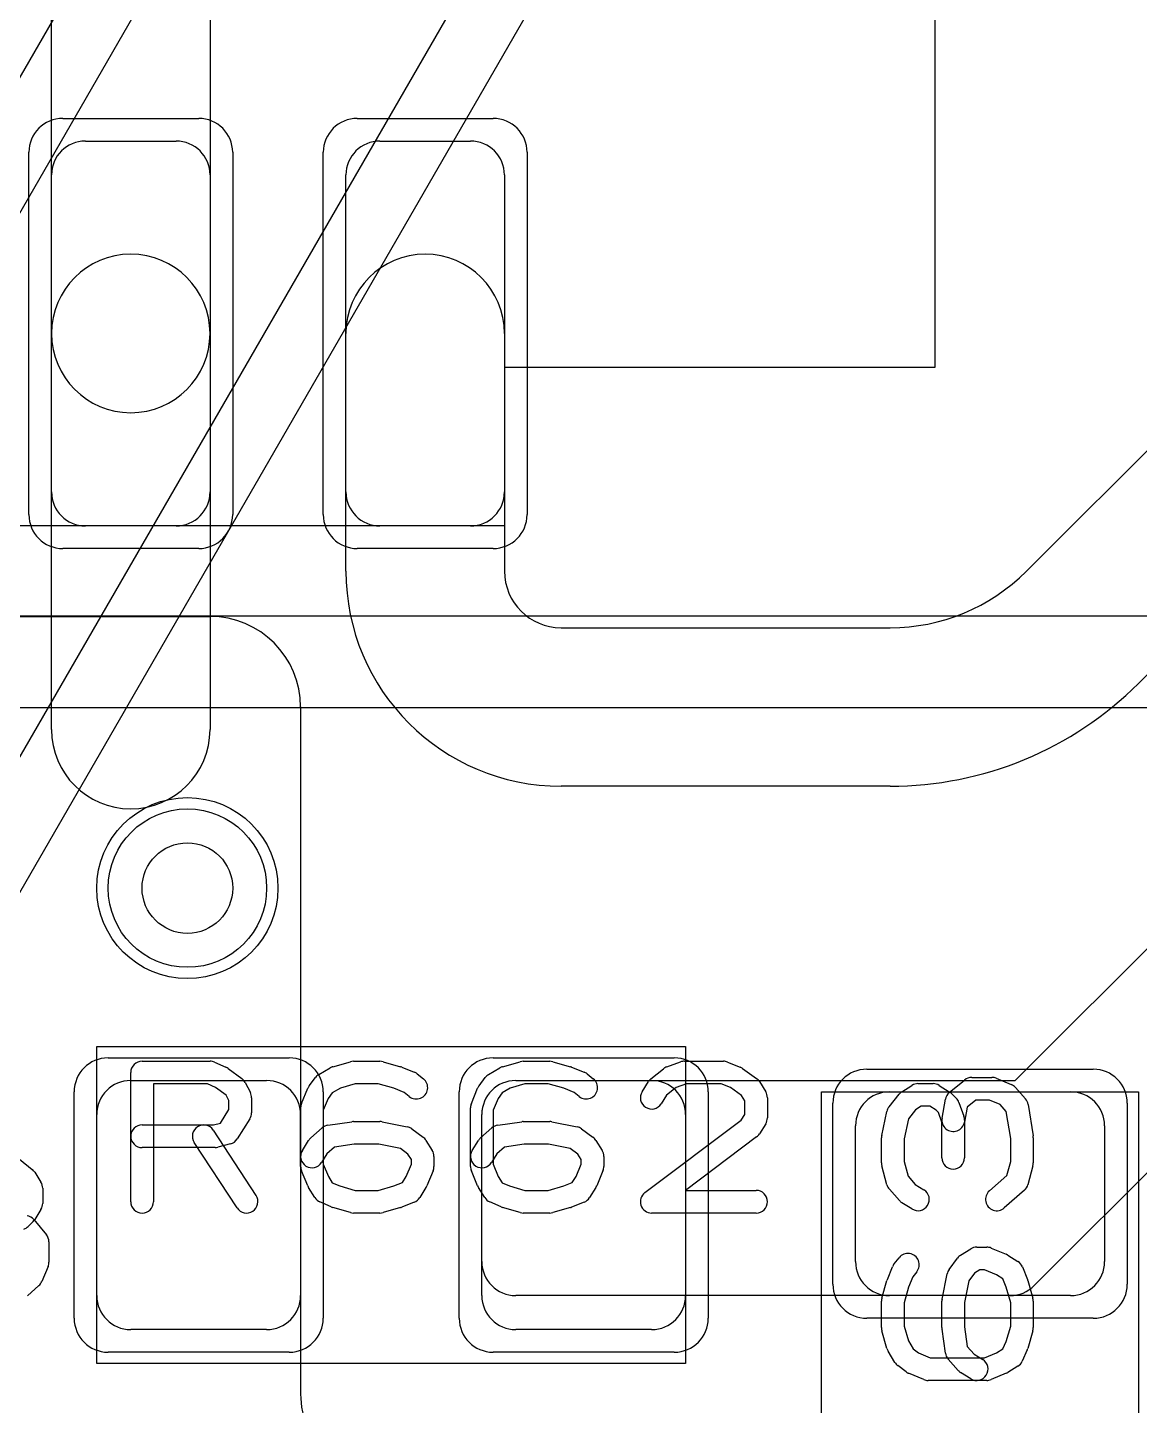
# Model space of a CAD drawing. Extents: x -3.9 to 29.3, y -3.9 to 20.
# Drawn here: x 9.647 to 12.102, y 7.357 to 10.401 of the extents above; entities that cross this region are included whole.
import ezdxf

# ---------------------------------------------------------------- set-up
doc = ezdxf.new("R2010")
doc.units = 0
for name, color, linetype in [('Hole', 1, 'CONTINUOUS'), ('L1', 3, 'CONTINUOUS'), ('L2', 3, 'CONTINUOUS'), ('L3', 3, 'CONTINUOUS'), ('L4', 3, 'CONTINUOUS'), ('MetalMask-A', 176, 'CONTINUOUS'), ('PartsArea-A', 111, 'CONTINUOUS'), ('PartsSilk-A', 221, 'CONTINUOUS'), ('Resist-A', 2, 'CONTINUOUS'), ('Resist-B', 2, 'CONTINUOUS'), ('Silk-A', 140, 'CONTINUOUS')]:
    doc.layers.add(name, color=color, linetype=linetype)

msp = doc.modelspace()

# ---------------------------------------------------------------- linework, layer by layer
at = {"layer": 'Hole'}
msp.add_circle((10, 8.5), 0.1, dxfattribs=at)
at = {"layer": 'L1'}
for p, q in [((9.7, 9.725), (9.7, 10.9)), ((10.05, 10.9), (10.05, 9.725)), ((11.85199, 9.19948), (13.42551, 10.77301)), ((13.673, 10.52552), (12.09948, 8.952)), ((9.775, 10.15), (9.975, 10.15)), ((10.425, 10.15), (10.625, 10.15)), ((9.7, 9.375), (9.7, 10.075)), ((10.05, 10.075), (10.05, 9.375)), ((10.35, 9.375), (10.35, 10.075)), ((10.7, 10.075), (10.7, 9.375)), ((9.7, 8.85), (9.7, 9.725)), ((10.05, 9.725), (10.05, 8.85)), ((10.35, 9.2), (10.35, 9.725)), ((10.7, 9.725), (10.7, 9.2)), ((9.975, 9.3), (9.775, 9.3)), ((10.625, 9.3), (10.425, 9.3)), ((11.82751, 8.075), (12.90695, 9.15443)), ((8.47497, 9.09996), (10.05, 9.09996)), ((10.825, 9.075), (11.55147, 9.075)), ((10.25, 8.89996), (10.25, 7.38284)), ((13.0389, 8.79142), (11.86944, 7.62196)), ((11.55147, 8.725), (10.825, 8.725)), ((9.875, 8.075), (10.175, 8.075)), ((10.72497, 8.075), (11.82751, 8.075)), ((10.725, 8.075), (11.025, 8.075)), ((11.55, 8.05), (11.95, 8.05)), ((9.8, 7.6), (9.8, 8)), ((10.25, 8), (10.25, 7.6)), ((10.65, 7.67497), (10.65, 8.00003)), ((10.65, 7.6), (10.65, 8)), ((11.1, 8), (11.1, 7.6)), ((11.475, 7.675), (11.475, 7.975)), ((12.025, 7.975), (12.025, 7.675)), ((11.81643, 7.6), (10.72497, 7.6)), ((11.95, 7.6), (11.55, 7.6)), ((10.175, 7.525), (9.875, 7.525)), ((11.025, 7.525), (10.725, 7.525))]:
    msp.add_line(p, q, dxfattribs=at)
msp.add_circle((10, 8.5), 0.2, dxfattribs=at)
for centre, radius, start, end in [((9.775, 10.075), 0.075, 90, 180), ((9.975, 10.075), 0.075, 0, 90), ((10.425, 10.075), 0.075, 90, 180), ((10.625, 10.075), 0.075, 0, 90), ((9.875, 9.725), 0.175, 0, 180), ((10.525, 9.725), 0.175, 0, 180), ((9.875, 9.725), 0.175, 180, 0), ((9.775, 9.375), 0.075, 180, -90), ((9.975, 9.375), 0.075, -90, 0), ((10.425, 9.375), 0.075, 180, -90), ((10.625, 9.375), 0.075, -90, 0), ((10.825, 9.2), 0.475, 180, -90), ((10.825, 9.2), 0.125, 180, -90), ((11.55147, 9.5), 0.425, -90, -45), ((10.05, 8.89996), 0.2, 0, 90), ((11.55147, 9.5), 0.775, -90, -44.99948), ((9.875, 8.85), 0.175, 180, 0), ((9.875, 8), 0.075, 90, 180), ((10.175, 8), 0.075, 0, 90), ((10.72497, 8.00003), 0.07497, 90, 180), ((10.725, 8), 0.075, 90, 180), ((11.025, 8), 0.075, 0, 90), ((11.55, 7.975), 0.075, 90, 180), ((11.95, 7.975), 0.075, 0, 90), ((10.72497, 7.67497), 0.07497, 180, -90), ((11.55, 7.675), 0.075, 180, -90), ((11.95, 7.675), 0.075, -90, 0), ((11.81643, 7.67497), 0.07497, -90, -45), ((9.875, 7.6), 0.075, 180, -90), ((10.175, 7.6), 0.075, -90, 0), ((10.725, 7.6), 0.075, 180, -90), ((11.025, 7.6), 0.075, -90, 0), ((10.45, 7.38284), 0.2, 180, -135)]:
    msp.add_arc(centre, radius, start, end, dxfattribs=at)
at = {"layer": 'L2'}
msp.add_circle((10, 8.5), 0.2, dxfattribs=at)
at = {"layer": 'L3'}
msp.add_circle((10, 8.5), 0.2, dxfattribs=at)
at = {"layer": 'L4'}
for p, q in [((10.77145, 12.26834), (8.61025, 8.52502)), ((8.74019, 8.45), (10.90139, 12.19333)), ((11.42101, 11.89333), (9.25981, 8.15)), ((9.38975, 8.07498), (11.55091, 11.81826))]:
    msp.add_line(p, q, dxfattribs=at)
msp.add_circle((10, 8.5), 0.2, dxfattribs=at)
at = {"layer": 'MetalMask-A'}
for p, q in [((9.775, 10.15), (9.975, 10.15)), ((10.425, 10.15), (10.625, 10.15)), ((9.7, 9.375), (9.7, 10.075)), ((10.05, 10.075), (10.05, 9.375)), ((10.35, 9.375), (10.35, 10.075)), ((10.7, 10.075), (10.7, 9.375)), ((9.975, 9.3), (9.775, 9.3)), ((10.625, 9.3), (10.425, 9.3)), ((9.875, 8.075), (10.175, 8.075)), ((10.725, 8.075), (11.025, 8.075)), ((11.55, 8.05), (11.95, 8.05)), ((9.8, 7.6), (9.8, 8)), ((10.25, 8), (10.25, 7.6)), ((10.65, 7.6), (10.65, 8)), ((11.1, 8), (11.1, 7.6)), ((11.475, 7.675), (11.475, 7.975)), ((12.025, 7.975), (12.025, 7.675)), ((11.95, 7.6), (11.55, 7.6)), ((10.175, 7.525), (9.875, 7.525)), ((11.025, 7.525), (10.725, 7.525))]:
    msp.add_line(p, q, dxfattribs=at)
for centre, start, end in [((9.775, 10.075), 90, 180), ((9.975, 10.075), 0, 90), ((10.425, 10.075), 90, 180), ((10.625, 10.075), 0, 90), ((9.775, 9.375), 180, -90), ((9.975, 9.375), -90, 0), ((10.425, 9.375), 180, -90), ((10.625, 9.375), -90, 0), ((9.875, 8), 90, 180), ((10.175, 8), 0, 90), ((10.725, 8), 90, 180), ((11.025, 8), 0, 90), ((11.55, 7.975), 90, 180), ((11.95, 7.975), 0, 90), ((11.55, 7.675), 180, -90), ((11.95, 7.675), -90, 0), ((9.875, 7.6), 180, -90), ((10.175, 7.6), -90, 0), ((10.725, 7.6), 180, -90), ((11.025, 7.6), -90, 0)]:
    msp.add_arc(centre, 0.075, start, end, dxfattribs=at)
at = {"layer": 'PartsArea-A'}
for p, q in [((11.65, 10.6), (11.65, 9.65)), ((11.65, 9.65), (10.7, 9.65)), ((10.7, 9.65), (10.7, 9.3)), ((10.7, 9.3), (8.4, 9.3)), ((9.8, 8.15), (11.1, 8.15)), ((9.8, 7.45), (9.8, 8.15)), ((11.1, 8.15), (11.1, 7.45)), ((11.4, 6.75), (11.4, 8.05)), ((11.4, 8.05), (12.1, 8.05)), ((12.1, 8.05), (12.1, 6.75)), ((11.1, 7.45), (9.8, 7.45))]:
    msp.add_line(p, q, dxfattribs=at)
at = {"layer": 'PartsSilk-A'}
for p, q in [((6.9016, 9.1016), (12.1984, 9.1016)), ((12.3, 8.8984), (6.8, 8.8984)), ((9.9, 8.11759), (10.05, 8.11759)), ((10.06015, 8.11544), (10.08515, 8.10433)), ((10.0897, 8.1017), (10.12026, 8.07948)), ((10.29004, 8.08818), (10.31504, 8.10299)), ((10.32091, 8.10552), (10.3598, 8.11663)), ((10.36667, 8.11759), (10.425, 8.11759)), ((10.43187, 8.11663), (10.47076, 8.10552)), ((10.47317, 8.10469), (10.50095, 8.09358)), ((10.66504, 8.08818), (10.69004, 8.10299)), ((10.69591, 8.10552), (10.7348, 8.11663)), ((10.74167, 8.11759), (10.8, 8.11759)), ((10.80687, 8.11663), (10.84576, 8.10552)), ((10.84817, 8.10469), (10.87595, 8.09358)), ((11.02327, 8.07878), (11.05105, 8.101)), ((11.05813, 8.10497), (11.08868, 8.11608)), ((11.09722, 8.11759), (11.18333, 8.11759)), ((11.19261, 8.1158), (11.22039, 8.10469)), ((11.22581, 8.1017), (11.25637, 8.07948)), ((9.875, 7.80741), (9.875, 8.09259)), ((10.0447, 8.06759), (9.925, 8.06759)), ((9.925, 8.06759), (9.925, 7.80741)), ((10.06243, 8.05971), (10.0447, 8.06759)), ((10.12792, 8.07044), (10.13903, 8.04822)), ((10.26889, 8.06315), (10.28278, 8.08167)), ((10.37017, 8.06759), (10.33775, 8.05833)), ((10.4215, 8.06759), (10.37017, 8.06759)), ((10.45579, 8.05779), (10.4215, 8.06759)), ((10.50729, 8.08989), (10.52118, 8.07878)), ((10.64389, 8.06315), (10.65778, 8.08167)), ((10.74517, 8.06759), (10.71275, 8.05833)), ((10.7965, 8.06759), (10.74517, 8.06759)), ((10.83079, 8.05779), (10.7965, 8.06759)), ((10.88229, 8.08989), (10.89618, 8.07878)), ((11.0038, 8.05029), (11.01769, 8.07251)), ((11.10162, 8.06759), (11.07908, 8.05939)), ((11.17852, 8.06759), (11.10162, 8.06759)), ((11.19893, 8.05943), (11.17852, 8.06759)), ((11.26287, 8.07251), (11.27676, 8.05029)), ((11.61296, 8.06806), (11.6463, 8.06806)), ((11.68215, 8.04838), (11.71548, 8.07615)), ((11.73148, 8.08194), (11.77593, 8.08194)), ((11.78554, 8.08002), (11.81887, 8.06614)), ((10.08593, 8.04263), (10.06243, 8.05971)), ((10.09167, 8.03114), (10.08593, 8.04263)), ((10.14167, 8.03704), (10.14167, 8.0037)), ((10.25192, 8.02442), (10.26581, 8.05776)), ((10.31077, 8.03565), (10.3, 8.00981)), ((10.3198, 8.04769), (10.31077, 8.03565)), ((10.33775, 8.05833), (10.3198, 8.04769)), ((10.47895, 8.04853), (10.45579, 8.05779)), ((10.48994, 8.03974), (10.47895, 8.04853)), ((10.62692, 8.02442), (10.64081, 8.05776)), ((10.68577, 8.03565), (10.675, 8.00981)), ((10.6948, 8.04769), (10.68577, 8.03565)), ((10.71275, 8.05833), (10.6948, 8.04769)), ((10.85395, 8.04853), (10.83079, 8.05779)), ((10.86494, 8.03974), (10.85395, 8.04853)), ((11.05783, 8.0424), (11.0462, 8.02379)), ((11.07908, 8.05939), (11.05783, 8.0424)), ((11.22304, 8.04189), (11.19893, 8.05943)), ((11.23056, 8.02987), (11.22304, 8.04189)), ((11.28056, 8.03704), (11.28056, 7.99259)), ((11.549, 8.01701), (11.57122, 8.04479)), ((11.57749, 8.05037), (11.59971, 8.06426)), ((11.65955, 8.06426), (11.68177, 8.05037)), ((11.6862, 8.04685), (11.69731, 8.03574)), ((11.82795, 8.05967), (11.85017, 8.03467)), ((10.07292, 7.98087), (10.09167, 8.01087)), ((10.09167, 8.01087), (10.09167, 8.03114)), ((10.25, 7.88519), (10.25, 8.01481)), ((10.3, 8.00981), (10.3, 7.89019)), ((10.625, 7.88519), (10.625, 8.01481)), ((10.675, 8.00981), (10.675, 7.89019)), ((11.23056, 7.99976), (11.23056, 8.02987)), ((11.53295, 7.95376), (11.54406, 8.00654)), ((11.6076, 8.01023), (11.59176, 7.99042)), ((11.62013, 8.01806), (11.6076, 8.01023)), ((11.63913, 8.01806), (11.62013, 8.01806)), ((11.65285, 8.00948), (11.63913, 8.01806)), ((11.65803, 8.0043), (11.65285, 8.00948)), ((11.66574, 7.9831), (11.65803, 8.0043)), ((11.66613, 7.99188), (11.67354, 8.03355)), ((11.70313, 8.0266), (11.71424, 7.99604)), ((11.72117, 8.01581), (11.71535, 7.98312)), ((11.74053, 8.03194), (11.72117, 8.01581)), ((11.77093, 8.03194), (11.74053, 8.03194)), ((11.79437, 8.02218), (11.77093, 8.03194)), ((11.80795, 8.00691), (11.79437, 8.02218)), ((11.81759, 7.94662), (11.80795, 8.00691)), ((11.85617, 8.02201), (11.86728, 7.95256)), ((9.9, 7.97685), (10.05783, 7.97685)), ((10.05783, 7.97685), (10.07292, 7.98087)), ((10.13787, 7.99045), (10.11009, 7.94601)), ((10.31041, 7.97661), (10.36319, 7.98402)), ((10.36667, 7.98426), (10.425, 7.98426)), ((10.4299, 7.98377), (10.48546, 7.97266)), ((10.68541, 7.97661), (10.73819, 7.98402)), ((10.74167, 7.98426), (10.8, 7.98426)), ((10.8049, 7.98377), (10.86046, 7.97266)), ((11.00997, 7.82739), (11.22293, 7.98756)), ((11.22293, 7.98756), (11.23056, 7.99976)), ((11.27676, 7.97934), (11.26287, 7.95712)), ((11.59176, 7.99042), (11.58241, 7.94601)), ((11.66574, 7.90417), (11.66574, 7.9831)), ((11.71574, 7.9875), (11.71574, 7.90417)), ((10.05703, 7.96553), (10.15148, 7.82109)), ((10.2538, 7.92066), (10.26769, 7.94288)), ((10.27228, 7.94832), (10.29728, 7.97054)), ((10.49544, 7.96824), (10.52044, 7.94972)), ((10.52676, 7.94287), (10.54064, 7.92065)), ((10.6288, 7.92066), (10.64269, 7.94288)), ((10.64728, 7.94832), (10.67228, 7.97054)), ((10.87044, 7.96824), (10.89544, 7.94972)), ((10.90176, 7.94287), (10.91564, 7.92065)), ((11.2567, 7.95039), (11.09983, 7.83241)), ((11.53241, 7.89306), (11.53241, 7.94861)), ((11.58241, 7.94601), (11.58241, 7.89634)), ((11.81759, 7.89634), (11.81759, 7.94662)), ((11.86759, 7.94861), (11.86759, 7.89306)), ((10.06111, 7.92685), (9.9, 7.92685)), ((10.10964, 7.79373), (10.01519, 7.93817)), ((10.09533, 7.9351), (10.06755, 7.92769)), ((10.30818, 7.91333), (10.2962, 7.89416)), ((10.32485, 7.92814), (10.30818, 7.91333)), ((10.36842, 7.93426), (10.32485, 7.92814)), ((10.42252, 7.93426), (10.36842, 7.93426)), ((10.47017, 7.92473), (10.42252, 7.93426)), ((10.48687, 7.91236), (10.47017, 7.92473)), ((10.49444, 7.90024), (10.48687, 7.91236)), ((10.68318, 7.91333), (10.6712, 7.89416)), ((10.69985, 7.92814), (10.68318, 7.91333)), ((10.74342, 7.93426), (10.69985, 7.92814)), ((10.79752, 7.93426), (10.74342, 7.93426)), ((10.84517, 7.92473), (10.79752, 7.93426)), ((10.86187, 7.91236), (10.84517, 7.92473)), ((10.86944, 7.90024), (10.86187, 7.91236)), ((9.62951, 7.901), (9.65729, 7.87878)), ((10.3, 7.89019), (10.31118, 7.86336)), ((10.48327, 7.86336), (10.49444, 7.89019)), ((10.49444, 7.89019), (10.49444, 7.90024)), ((10.54444, 7.90741), (10.54444, 7.88519)), ((10.675, 7.89019), (10.68618, 7.86336)), ((10.85827, 7.86336), (10.86944, 7.89019)), ((10.86944, 7.89019), (10.86944, 7.90024)), ((10.91944, 7.90741), (10.91944, 7.88519)), ((11.54436, 7.84495), (11.53325, 7.88662)), ((11.58241, 7.89634), (11.59115, 7.86356)), ((11.80929, 7.86519), (11.81759, 7.89634)), ((11.86675, 7.88662), (11.85564, 7.84495)), ((9.66287, 7.87251), (9.67676, 7.85029)), ((10.26581, 7.84224), (10.25192, 7.87558)), ((10.31118, 7.86336), (10.31992, 7.84937)), ((10.4748, 7.84981), (10.48327, 7.86336)), ((10.54252, 7.87558), (10.52864, 7.84224)), ((10.64081, 7.84224), (10.62692, 7.87558)), ((10.68618, 7.86336), (10.69492, 7.84937)), ((10.8498, 7.84981), (10.85827, 7.86336)), ((10.91752, 7.87558), (10.90364, 7.84224)), ((11.59115, 7.86356), (11.60704, 7.84568)), ((11.77058, 7.83131), (11.80929, 7.86519)), ((9.68056, 7.83704), (9.68056, 7.8037)), ((10.28158, 7.81638), (10.26769, 7.8386)), ((10.31992, 7.84937), (10.33633, 7.84208)), ((10.33633, 7.84208), (10.37017, 7.83241)), ((10.37017, 7.83241), (10.4215, 7.83241)), ((10.4215, 7.83241), (10.45579, 7.84221)), ((10.45579, 7.84221), (10.4748, 7.84981)), ((10.52676, 7.8386), (10.51287, 7.81638)), ((10.65658, 7.81638), (10.64269, 7.8386)), ((10.69492, 7.84937), (10.71133, 7.84208)), ((10.71133, 7.84208), (10.74517, 7.83241)), ((10.74517, 7.83241), (10.7965, 7.83241)), ((10.7965, 7.83241), (10.83079, 7.84221)), ((10.83079, 7.84221), (10.8498, 7.84981)), ((10.90176, 7.8386), (10.88787, 7.81638)), ((11.09983, 7.83241), (11.25556, 7.83241)), ((11.57205, 7.80978), (11.54983, 7.83478)), ((11.60704, 7.84568), (11.62621, 7.8337)), ((11.84794, 7.83258), (11.8035, 7.79369)), ((10.31763, 7.79567), (10.29263, 7.80678)), ((10.3598, 7.78337), (10.32091, 7.79448)), ((10.47076, 7.79448), (10.43187, 7.78337)), ((10.50095, 7.80642), (10.47317, 7.79531)), ((10.69263, 7.79567), (10.66763, 7.80678)), ((10.7348, 7.78337), (10.69591, 7.79448)), ((10.84576, 7.79448), (10.80687, 7.78337)), ((10.87595, 7.80642), (10.84817, 7.79531)), ((11.59971, 7.7913), (11.57749, 7.80519)), ((9.65935, 7.7638), (9.64824, 7.75269)), ((9.66088, 7.76785), (9.68865, 7.73452)), ((9.67676, 7.79045), (9.66287, 7.76823)), ((10.425, 7.78241), (10.36667, 7.78241)), ((10.8, 7.78241), (10.74167, 7.78241)), ((11.25556, 7.78241), (11.025, 7.78241)), ((9.69444, 7.71852), (9.69444, 7.67407)), ((11.70713, 7.68926), (11.72935, 7.70314)), ((11.74259, 7.70694), (11.76481, 7.70694)), ((11.77442, 7.70502), (11.80776, 7.69114)), ((11.56011, 7.66979), (11.57122, 7.68368)), ((11.68176, 7.65794), (11.70028, 7.68294)), ((11.8114, 7.68926), (11.83362, 7.67537)), ((9.69252, 7.66446), (9.67864, 7.63113)), ((11.54531, 7.63567), (11.55642, 7.66345)), ((11.60147, 7.64145), (11.59221, 7.61829)), ((11.61026, 7.65244), (11.60147, 7.64145)), ((11.66623, 7.5924), (11.67734, 7.64796)), ((11.73764, 7.64937), (11.72527, 7.63267)), ((11.74976, 7.65694), (11.73764, 7.64937)), ((11.75981, 7.65694), (11.74976, 7.65694)), ((11.78664, 7.64577), (11.75981, 7.65694)), ((11.80019, 7.6373), (11.78664, 7.64577)), ((11.84358, 7.66345), (11.85469, 7.63567)), ((9.67217, 7.62205), (9.64717, 7.59983)), ((11.53337, 7.59437), (11.54448, 7.63326)), ((11.59221, 7.61829), (11.58241, 7.584)), ((11.72527, 7.63267), (11.71574, 7.58502)), ((11.80779, 7.61829), (11.80019, 7.6373)), ((11.81759, 7.584), (11.80779, 7.61829)), ((11.85552, 7.63326), (11.86663, 7.59437)), ((11.53241, 7.52917), (11.53241, 7.5875)), ((11.58241, 7.584), (11.58241, 7.53267)), ((11.66574, 7.52917), (11.66574, 7.5875)), ((11.71574, 7.58502), (11.71574, 7.53092)), ((11.81759, 7.53267), (11.81759, 7.584)), ((11.86759, 7.5875), (11.86759, 7.52917)), ((11.54448, 7.48341), (11.53337, 7.5223)), ((11.58241, 7.53267), (11.59167, 7.50025)), ((11.67339, 7.47291), (11.66598, 7.52569)), ((11.71574, 7.53092), (11.72186, 7.48735)), ((11.80792, 7.49883), (11.81759, 7.53267)), ((11.86663, 7.5223), (11.85552, 7.48341)), ((11.59167, 7.50025), (11.60231, 7.4823)), ((11.72186, 7.48735), (11.73667, 7.47068)), ((11.80063, 7.48242), (11.80792, 7.49883)), ((11.56182, 7.45254), (11.54701, 7.47754)), ((11.60231, 7.4823), (11.61435, 7.47327)), ((11.61435, 7.47327), (11.64019, 7.4625)), ((11.64019, 7.4625), (11.75981, 7.4625)), ((11.70168, 7.43478), (11.67946, 7.45978)), ((11.73667, 7.47068), (11.75584, 7.4587)), ((11.75981, 7.4625), (11.78664, 7.47368)), ((11.78664, 7.47368), (11.80063, 7.48242)), ((11.85433, 7.48013), (11.84322, 7.45513)), ((11.58685, 7.43139), (11.56833, 7.44528)), ((11.62558, 7.41442), (11.59224, 7.42831)), ((11.72934, 7.4163), (11.70712, 7.43019)), ((11.80776, 7.42831), (11.77442, 7.41442)), ((11.83362, 7.44408), (11.8114, 7.43019)), ((11.76481, 7.4125), (11.63519, 7.4125))]:
    msp.add_line(p, q, dxfattribs=at)
for centre, start, end in [((9.9, 8.09259), 90, 180), ((10.05, 8.09259), 66.04914, 90), ((10.075, 8.08148), 53.98274, 66.03964), ((10.32778, 8.08148), 105.94854, 120.63752), ((10.36667, 8.09259), 90, 105.94854), ((10.425, 8.09259), 74.05146, 90), ((10.46389, 8.08148), 68.2071, 74.05146), ((10.70278, 8.08148), 105.94854, 120.63752), ((10.74167, 8.09259), 90, 105.94854), ((10.8, 8.09259), 74.05146, 90), ((10.83889, 8.08148), 68.2071, 74.05146), ((11.06667, 8.08148), 109.97919, 128.65478), ((11.09722, 8.09259), 90, 109.98461), ((11.18333, 8.09259), 68.2071, 90), ((11.21111, 8.08148), 53.98274, 68.20215), ((10.10556, 8.05926), 26.56505, 53.97932), ((10.30278, 8.06667), 120.63752, 143.1301), ((10.50556, 8.05926), -128.66697, 51.34522), ((10.49167, 8.07037), 51.33303, 68.2071), ((10.67778, 8.06667), 120.63752, 143.1301), ((10.88056, 8.05926), -128.66697, 51.34522), ((10.86667, 8.07037), 51.33303, 68.2071), ((11.03889, 8.05926), 128.66697, 147.98998), ((11.24167, 8.05926), 32.00538, 53.97932), ((11.61296, 8.04306), 90, 122.01002), ((11.6463, 8.04306), 57.99462, 90), ((11.73148, 8.05694), 90, 129.8005), ((11.77593, 8.05694), 67.39424, 90), ((11.80926, 8.04306), 41.62783, 67.39112), ((10.11667, 8.03704), 0, 26.56505), ((10.28889, 8.04815), 143.1301, 157.39424), ((10.66389, 8.04815), 143.1301, 157.39424), ((11.025, 8.03704), 147.99462, -32.01002), ((11.25556, 8.03704), 0, 32.01002), ((11.59074, 8.02917), 122.00538, 141.34522), ((11.69815, 8.02917), 129.7909, 169.91674), ((11.66852, 8.02917), 45, 57.98998), ((11.67963, 8.01806), 19.97136, 45), ((11.83148, 8.01806), 9.08937, 41.63069), ((10.11667, 8.0037), -32.00538, 0), ((10.275, 8.01481), 157.39424, 180), ((10.65, 8.01481), 157.39424, 180), ((11.56852, 8.00139), 141.33303, 168.11298), ((9.9, 7.95185), 90, -90), ((10.03611, 7.95185), 33.18146, -146.81914), ((10.31389, 7.95185), 98.00047, 131.62783), ((10.36667, 7.95926), 90, 98.00047), ((10.425, 7.95926), 78.69456, 90), ((10.68889, 7.95185), 98.00047, 131.62783), ((10.74167, 7.95926), 90, 98.00047), ((10.8, 7.95926), 78.69456, 90), ((11.25556, 7.99259), -32.00538, 0), ((11.69074, 7.9875), 169.90837, -10.08326), ((11.69074, 7.9875), 0, 19.97859), ((10.08889, 7.95926), -75.07449, -32.01002), ((10.28889, 7.92963), 131.62783, 147.99462), ((10.48056, 7.94815), 53.47387, 78.69456), ((10.50556, 7.92963), 31.98594, 53.47387), ((10.66389, 7.92963), 131.62783, 147.99462), ((10.85556, 7.94815), 53.47387, 78.69456), ((10.88056, 7.92963), 31.98594, 53.47387), ((11.24167, 7.97037), -53.0476, -32.01002), ((11.55741, 7.94861), 168.11016, 180), ((11.84259, 7.94861), 0, 9.08867), ((10.06111, 7.95185), -90, -75.06473), ((10.275, 7.90741), 147.99462, -32.01002), ((10.51944, 7.90741), 0, 31.98594), ((10.65, 7.90741), 147.99462, -32.01002), ((10.89444, 7.90741), 0, 31.98594), ((10.275, 7.88519), 180, -157.39424), ((10.51944, 7.88519), -22.60576, 0), ((10.65, 7.88519), 180, -157.39424), ((10.89444, 7.88519), -22.60576, 0), ((11.55741, 7.89306), 180, -165.07115), ((11.69074, 7.90417), 180, 0), ((11.84259, 7.89306), -14.92551, 0), ((9.64167, 7.85926), 32.00538, 51.34522), ((9.65556, 7.83704), 0, 32.01002), ((10.13056, 7.80741), -146.81854, 33.18086), ((10.28889, 7.85185), -157.39424, -147.99462), ((10.50556, 7.85185), -32.00538, -22.60576), ((10.66389, 7.85185), -157.39424, -147.99462), ((10.88056, 7.85185), -32.00538, -22.60576), ((11.025, 7.80741), 126.9524, -90), ((11.25556, 7.80741), -90, 90), ((11.56852, 7.85139), -165.07449, -138.36931), ((11.61296, 7.8125), -122.00538, 57.98998), ((11.78704, 7.8125), 131.18808, -48.81042), ((11.83148, 7.85139), -48.81192, -14.92885), ((9.65556, 7.8037), -32.00538, 0), ((9.9, 7.80741), 180, 0), ((10.30278, 7.82963), -147.99462, -113.95086), ((10.32778, 7.81852), -113.95086, -105.94854), ((10.46389, 7.81852), -74.05146, -68.2071), ((10.49167, 7.82963), -68.2071, -32.00538), ((10.67778, 7.82963), -147.99462, -113.95086), ((10.70278, 7.81852), -113.95086, -105.94854), ((10.83889, 7.81852), -74.05146, -68.2071), ((10.86667, 7.82963), -68.2071, -32.00538), ((11.59074, 7.82639), -138.37217, -122.01002), ((9.64167, 7.75185), 39.7909, 79.91674), ((9.64167, 7.78148), -45, -32.01002), ((10.36667, 7.80741), -105.94854, -90), ((10.425, 7.80741), -90, -74.05146), ((10.74167, 7.80741), -105.94854, -90), ((10.8, 7.80741), -90, -74.05146), ((9.63056, 7.77037), -70.02864, -45), ((9.66944, 7.71852), 0, 39.8005), ((11.74259, 7.68194), 90, 121.98594), ((11.76481, 7.68194), 67.39424, 90), ((9.66944, 7.67407), -22.60576, 0), ((11.57963, 7.65417), 141.33303, 158.2071), ((11.59074, 7.66806), -38.66697, 141.34522), ((11.72037, 7.66806), 121.98594, 143.47387), ((11.79815, 7.66806), 57.99462, 67.39424), ((11.82037, 7.65417), 21.7929, 57.99462), ((11.70185, 7.64306), 143.47387, 168.69456), ((9.65556, 7.64074), -48.37217, -22.60888), ((11.56852, 7.62639), 158.2071, 164.05146), ((11.83148, 7.62639), 15.94854, 21.7929), ((11.55741, 7.5875), 164.05146, 180), ((11.69074, 7.5875), 168.69456, 180), ((11.84259, 7.5875), 0, 15.94854), ((11.55741, 7.52917), 180, -164.05146), ((11.69074, 7.52917), 180, -171.99953), ((11.84259, 7.52917), -15.94854, 0), ((11.56852, 7.49028), -164.05146, -149.36248), ((11.69815, 7.47639), -171.99953, -138.37217), ((11.74259, 7.4375), -122.00538, 57.98998), ((11.83148, 7.49028), -23.95086, -15.94854), ((11.58333, 7.46528), -149.36248, -126.8699), ((11.60185, 7.45139), -126.8699, -112.60576), ((11.72037, 7.45139), -138.37217, -122.00538), ((11.79815, 7.45139), -67.39424, -57.99462), ((11.82037, 7.46528), -57.99462, -23.95086), ((11.63519, 7.4375), -112.60576, -90), ((11.76481, 7.4375), -90, -67.39424)]:
    msp.add_arc(centre, 0.025, start, end, dxfattribs=at)
at = {"layer": 'Resist-A'}
for p, q in [((9.725, 10.2), (10.025, 10.2)), ((10.375, 10.2), (10.675, 10.2)), ((9.65, 9.325), (9.65, 10.125)), ((10.1, 10.125), (10.1, 9.325)), ((10.3, 9.325), (10.3, 10.125)), ((10.75, 10.125), (10.75, 9.325)), ((10.025, 9.25), (9.725, 9.25)), ((10.675, 9.25), (10.375, 9.25)), ((9.825, 8.125), (10.225, 8.125)), ((10.675, 8.125), (11.075, 8.125)), ((11.5, 8.1), (12, 8.1)), ((9.75, 7.55), (9.75, 8.05)), ((10.3, 8.05), (10.3, 7.55)), ((10.6, 7.55), (10.6, 8.05)), ((11.15, 8.05), (11.15, 7.55)), ((11.425, 7.625), (11.425, 8.025)), ((12.075, 8.025), (12.075, 7.625)), ((12, 7.55), (11.5, 7.55)), ((10.225, 7.475), (9.825, 7.475)), ((11.075, 7.475), (10.675, 7.475))]:
    msp.add_line(p, q, dxfattribs=at)
msp.add_circle((10, 8.5), 0.175, dxfattribs=at)
for centre, start, end in [((9.725, 10.125), 90, 180), ((10.025, 10.125), 0, 90), ((10.375, 10.125), 90, 180), ((10.675, 10.125), 0, 90), ((9.725, 9.325), 180, -90), ((10.025, 9.325), -90, 0), ((10.375, 9.325), 180, -90), ((10.675, 9.325), -90, 0), ((9.825, 8.05), 90, 180), ((10.225, 8.05), 0, 90), ((10.675, 8.05), 90, 180), ((11.075, 8.05), 0, 90), ((11.5, 8.025), 90, 180), ((12, 8.025), 0, 90), ((11.5, 7.625), 180, -90), ((12, 7.625), -90, 0), ((9.825, 7.55), 180, -90), ((10.225, 7.55), -90, 0), ((10.675, 7.55), 180, -90), ((11.075, 7.55), -90, 0)]:
    msp.add_arc(centre, 0.075, start, end, dxfattribs=at)
at = {"layer": 'Resist-B'}
msp.add_circle((10, 8.5), 0.175, dxfattribs=at)
at = {"layer": 'Silk-A'}
for p, q in [((8.12971, 9.1016), (12.1984, 9.1016)), ((12.3, 8.8984), (8.12971, 8.8984))]:
    msp.add_line(p, q, dxfattribs=at)

doc.saveas('drawing.dxf')
